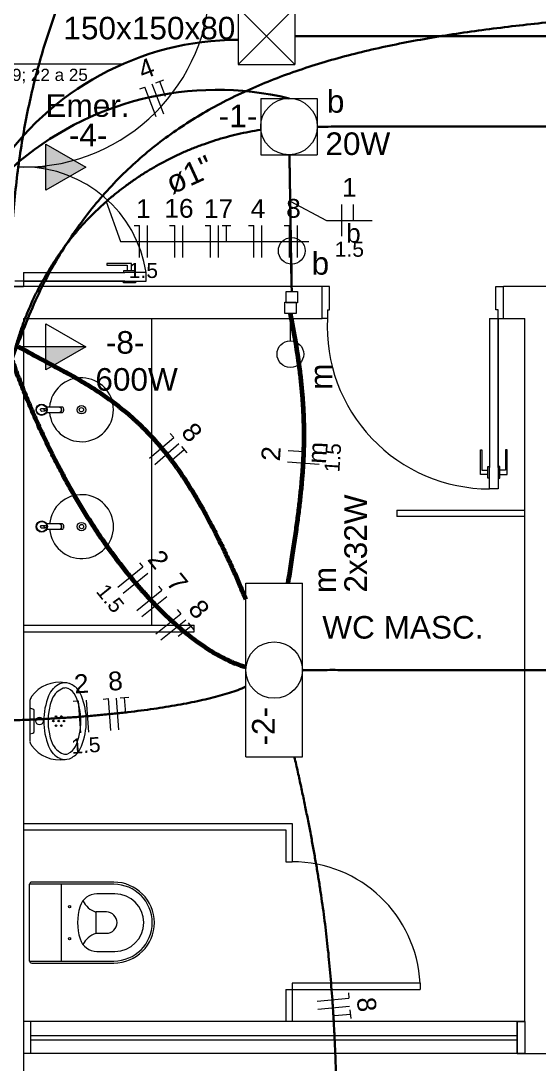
# Model space of a CAD drawing. Header units: millimetres. Extents: x 234.6 to 276.6, y 175.2 to 204.9.
# Drawn here: x 247.124 to 249.553, y 191.96 to 196.856 of the extents above; entities that cross this region are included whole.
import ezdxf

# ---------------------------------------------------------------- set-up
doc = ezdxf.new("R2010")
doc.units = ezdxf.units.MM
doc.header["$LTSCALE"] = 3
doc.header["$MEASUREMENT"] = 0
doc.linetypes.add('DOT2', pattern=[3.175, 0, -3.175])
doc.layers.get('0').update_dxf_attribs({"color": 2})
for name, color, linetype, lineweight in [('CE-Condutos', 3, 'Continuous', 30), ('CE-Textos fios', 2, 'Continuous', 20), ('CROQUI', 1, 'Continuous', 13), ('EL-Condutos', 3, 'Continuous', 30), ('EL-Fios', 2, 'Continuous', 20), ('EL-Textos condutos', 2, 'Continuous', 20), ('EL-Textos fios', 2, 'Continuous', 20), ('EL-Textos pontos', 2, 'Continuous', 20), ('Folha_padrão', 6, 'Continuous', 60), ('P-SIMBOL', 170, 'Continuous', 20), ('TEXTO', 3, 'Continuous', 30)]:
    doc.layers.add(name, color=color, linetype=linetype, lineweight=lineweight)
doc.styles.add('Arial', font='arial.ttf')

msp = doc.modelspace()

# ---------------------------------------------------------------- hatches: boundary and pattern name
h = msp.add_hatch(color=256)
h.paths.add_polyline_path([(247.2402, 196.1755), (247.2402, 196.1597, -0.051076), (247.354, 196.1267), (247.4277, 196.1692), (247.3716, 196.2016, -0.038331)])
h.paths.add_polyline_path([(247.2402, 196.1755, 0.038331), (247.3716, 196.2016), (247.2402, 196.2775)])
h.paths.add_polyline_path([(247.2402, 196.061), (247.354, 196.1267, 0.051076), (247.2402, 196.1597)])
at = {"layer": 'P-SIMBOL', "linetype": 'Continuous'}
msp.add_hatch(color=256, dxfattribs=at).paths.add_polyline_path([(247.2402, 195.3255), (247.4277, 195.3255), (247.2402, 195.2172)])

# ---------------------------------------------------------------- linework, layer by layer
at = {"layer": 'CE-Condutos', "color": 170, "linetype": 'Continuous'}
msp.add_arc((248.1482, 195.4029), 1.3643, 90.2411, 203.5155, dxfattribs=at)
msp.add_spline([(257.4963, 196.784), (257.0641, 196.784), (256.6589, 196.784), (256.2788, 196.784), (255.9219, 196.784), (255.5863, 196.784), (255.2701, 196.784), (254.9713, 196.784), (254.6881, 196.784), (254.4186, 196.784), (254.1607, 196.784), (253.9127, 196.784), (253.6726, 196.784), (253.4384, 196.784), (253.2084, 196.784), (252.9805, 196.784), (252.7528, 196.784), (252.5235, 196.784), (252.2906, 196.784), (252.0522, 196.784), (251.8063, 196.784), (251.5512, 196.784), (251.2849, 196.784), (251.0053, 196.784), (250.7108, 196.784), (250.3992, 196.784), (250.0688, 196.784), (249.7176, 196.784), (249.3436, 196.784), (248.945, 196.784), (248.4074, 196.784)], degree=3, dxfattribs=at)
at = {"layer": 'CE-Textos fios'}
msp.add_line((247.6006, 196.6525), (246.217, 196.6525), dxfattribs=at)
at = {"layer": 'CROQUI'}
for p, q in [((247.6427, 195.7172), (247.5272, 195.7172)), ((247.6427, 195.7172), (247.5272, 195.7172)), ((247.5272, 195.7172), (247.5272, 195.7097)), ((247.5272, 195.7097), (247.6227, 195.7097)), ((247.6227, 195.7097), (247.6227, 195.6822)), ((247.6427, 195.6822), (247.6427, 195.7172)), ((247.1357, 195.6742), (247.1357, 195.6342)), ((247.1357, 195.6742), (247.6107, 195.6742)), ((247.1357, 195.6742), (247.1357, 195.6342)), ((247.1357, 195.6442), (247.1357, 195.6092)), ((247.1357, 195.6442), (247.1357, 195.6092)), ((247.6607, 195.6822), (247.6052, 195.6822)), ((247.6052, 195.6822), (247.6052, 195.6747)), ((247.7107, 195.6742), (247.6107, 195.6742)), ((247.6607, 195.6747), (247.6607, 195.6822)), ((247.7107, 195.6342), (247.7107, 195.6742)), ((247.1357, 195.6092), (246.9857, 195.6092)), ((246.9857, 195.6092), (247.1357, 195.6092)), ((247.1357, 195.6092), (246.9857, 195.6092)), ((247.1357, 195.6092), (246.9857, 195.6092)), ((246.9857, 195.6092), (247.1357, 195.6092)), ((247.1357, 195.6342), (247.0957, 195.6342)), ((247.1357, 195.6342), (247.1357, 195.6092)), ((247.1357, 195.6342), (247.7107, 195.6342)), ((247.6107, 195.6342), (247.1357, 195.6342)), ((247.1357, 195.6342), (247.7107, 195.6342)), ((248.5357, 195.6092), (247.1357, 195.6092)), ((247.6052, 195.6267), (247.6052, 195.6342)), ((247.6607, 195.6267), (247.6052, 195.6267)), ((247.6607, 195.6342), (247.6607, 195.6267)), ((248.5357, 195.4592), (248.5357, 195.6092)), ((248.5707, 195.6092), (248.5357, 195.6092)), ((248.5707, 195.4992), (248.5707, 195.6092)), ((249.3507, 195.4992), (249.3507, 195.6092)), ((249.3507, 195.6092), (249.3857, 195.6092)), ((249.7357, 195.6092), (249.3857, 195.6092)), ((249.3857, 195.4592), (249.3857, 195.6092)), ((248.5607, 195.4992), (248.5707, 195.4992)), ((248.5607, 195.4992), (248.5607, 195.4592)), ((249.3607, 195.4992), (249.3507, 195.4992)), ((249.3607, 195.4592), (249.3607, 195.4992)), ((247.1357, 195.4592), (247.1357, 192.1592)), ((247.1357, 195.4592), (248.5357, 195.4592)), ((247.7357, 195.4592), (247.7357, 194.0192)), ((248.5607, 195.4592), (248.5357, 195.4592)), ((249.3207, 195.4592), (249.3207, 194.7592)), ((249.3207, 195.4592), (249.3857, 195.4592)), ((249.3607, 195.4592), (249.3607, 194.6592)), ((249.3607, 194.7592), (249.3607, 195.4592)), ((249.3607, 195.4592), (249.3607, 194.6592)), ((249.3857, 195.4592), (249.4857, 195.4592)), ((249.4857, 192.1592), (249.4857, 195.4592)), ((247.2157, 195.0317), (247.2162, 195.0332)), ((247.2157, 195.0307), (247.2157, 195.0317)), ((247.2157, 195.0307), (247.2157, 195.0292)), ((247.2157, 195.0292), (247.2162, 195.0282)), ((247.2162, 195.0332), (247.2167, 195.0342)), ((247.2162, 195.0282), (247.2167, 195.0267)), ((247.2167, 195.0342), (247.2177, 195.0352)), ((247.2167, 195.0267), (247.2177, 195.0257)), ((247.2177, 195.0352), (247.2187, 195.0362)), ((247.2177, 195.0257), (247.2187, 195.0252)), ((247.2187, 195.0362), (247.2202, 195.0362)), ((247.2187, 195.0252), (247.2202, 195.0247)), ((247.2202, 195.0362), (247.2222, 195.0367)), ((247.2202, 195.0247), (247.2222, 195.0247)), ((247.2222, 195.0367), (247.2372, 195.0362)), ((247.2222, 195.0247), (247.2372, 195.0252)), ((247.3107, 195.0432), (247.2447, 195.0432)), ((247.2447, 195.0182), (247.3107, 195.0182)), ((247.3047, 195.0432), (247.3007, 195.0432)), ((247.3007, 195.0182), (247.3047, 195.0182)), ((247.3047, 195.0432), (247.3072, 195.0422)), ((247.3187, 195.0432), (247.3047, 195.0432)), ((247.3047, 195.0182), (247.3072, 195.0187)), ((247.3047, 195.0182), (247.3187, 195.0182)), ((247.3072, 195.0422), (247.3092, 195.0417)), ((247.3072, 195.0187), (247.3092, 195.0197)), ((247.3092, 195.0422), (247.3077, 195.0432)), ((247.3092, 195.0187), (247.3077, 195.0182)), ((247.3107, 195.0412), (247.3092, 195.0422)), ((247.3092, 195.0417), (247.3112, 195.0397)), ((247.3092, 195.0197), (247.3112, 195.0217)), ((247.3107, 195.0202), (247.3092, 195.0187)), ((247.3122, 195.0387), (247.3107, 195.0412)), ((247.3122, 195.0222), (247.3107, 195.0202)), ((247.3112, 195.0397), (247.3122, 195.0377)), ((247.3112, 195.0217), (247.3122, 195.0237)), ((247.3132, 195.0367), (247.3122, 195.0387)), ((247.3122, 195.0377), (247.3132, 195.0352)), ((247.3122, 195.0237), (247.3132, 195.0262)), ((247.3132, 195.0242), (247.3122, 195.0222)), ((247.3142, 195.0347), (247.3132, 195.0367)), ((247.3132, 195.0352), (247.3137, 195.0322)), ((247.3132, 195.0262), (247.3137, 195.0292)), ((247.3142, 195.0267), (247.3132, 195.0242)), ((247.3137, 195.0322), (247.3142, 195.0307)), ((247.3137, 195.0292), (247.3142, 195.0307)), ((247.3142, 195.0322), (247.3142, 195.0347)), ((247.3147, 195.0307), (247.3142, 195.0322)), ((247.3147, 195.0307), (247.3142, 195.0292)), ((247.3142, 195.0292), (247.3142, 195.0267)), ((247.3202, 195.0422), (247.3187, 195.0432)), ((247.3187, 195.0182), (247.3202, 195.0192)), ((247.3222, 195.0407), (247.3202, 195.0422)), ((247.3202, 195.0192), (247.3222, 195.0207)), ((247.3232, 195.0387), (247.3222, 195.0407)), ((247.3222, 195.0207), (247.3232, 195.0227)), ((247.3242, 195.0362), (247.3232, 195.0387)), ((247.3232, 195.0227), (247.3242, 195.0252)), ((247.3252, 195.0332), (247.3242, 195.0362)), ((247.3242, 195.0252), (247.3252, 195.0277)), ((247.3252, 195.0307), (247.3252, 195.0332)), ((247.3252, 195.0277), (247.3252, 195.0307)), ((249.2777, 194.7267), (249.2777, 194.8422)), ((249.2777, 194.8422), (249.2852, 194.8422)), ((249.2852, 194.8422), (249.2852, 194.7472)), ((249.4032, 194.8422), (249.3957, 194.8422)), ((249.3957, 194.8422), (249.3957, 194.7472)), ((249.4032, 194.7267), (249.4032, 194.8422)), ((249.3127, 194.7092), (249.3127, 194.7647)), ((249.3127, 194.7647), (249.3202, 194.7647)), ((249.3207, 194.6592), (249.3207, 194.7592)), ((249.3682, 194.7647), (249.3607, 194.7647)), ((249.3682, 194.7092), (249.3682, 194.7647)), ((249.3127, 194.7267), (249.2777, 194.7267)), ((249.2852, 194.7472), (249.3127, 194.7472)), ((249.3202, 194.7092), (249.3127, 194.7092)), ((249.3607, 194.7092), (249.3682, 194.7092)), ((249.3957, 194.7472), (249.3682, 194.7472)), ((249.3682, 194.7267), (249.4032, 194.7267)), ((249.3607, 194.6592), (249.3207, 194.6592)), ((248.8857, 194.5592), (249.3857, 194.5592)), ((248.8857, 194.5592), (248.8857, 194.5292)), ((249.4857, 194.5292), (248.8857, 194.5292)), ((249.3857, 194.5592), (249.4857, 194.5592)), ((247.2157, 194.4837), (247.2162, 194.4847)), ((247.2157, 194.4822), (247.2157, 194.4837)), ((247.2157, 194.4822), (247.2157, 194.4812)), ((247.2157, 194.4812), (247.2162, 194.4797)), ((247.2162, 194.4847), (247.2172, 194.4862)), ((247.2162, 194.4797), (247.2172, 194.4782)), ((247.2172, 194.4862), (247.2182, 194.4867)), ((247.2172, 194.4782), (247.2182, 194.4777)), ((247.2182, 194.4867), (247.2192, 194.4877)), ((247.2182, 194.4777), (247.2192, 194.4767)), ((247.2192, 194.4877), (247.2207, 194.4882)), ((247.2192, 194.4767), (247.2207, 194.4762)), ((247.2207, 194.4882), (247.2227, 194.4882)), ((247.2207, 194.4762), (247.2227, 194.4762)), ((247.2227, 194.4882), (247.2372, 194.4877)), ((247.2227, 194.4762), (247.2372, 194.4767)), ((247.3112, 194.4947), (247.2447, 194.4947)), ((247.2447, 194.4697), (247.3112, 194.4697)), ((247.3052, 194.4947), (247.3012, 194.4947)), ((247.3012, 194.4697), (247.3052, 194.4697)), ((247.3052, 194.4947), (247.3077, 194.4942)), ((247.3192, 194.4947), (247.3052, 194.4947)), ((247.3052, 194.4697), (247.3077, 194.4702)), ((247.3052, 194.4697), (247.3192, 194.4697)), ((247.3077, 194.4942), (247.3097, 194.4932)), ((247.3077, 194.4702), (247.3097, 194.4712)), ((247.3097, 194.4937), (247.3082, 194.4947)), ((247.3097, 194.4707), (247.3082, 194.4697)), ((247.3112, 194.4927), (247.3097, 194.4937)), ((247.3097, 194.4932), (247.3112, 194.4912)), ((247.3097, 194.4712), (247.3112, 194.4732)), ((247.3112, 194.4717), (247.3097, 194.4707)), ((247.3127, 194.4907), (247.3112, 194.4927)), ((247.3112, 194.4912), (247.3127, 194.4892)), ((247.3112, 194.4732), (247.3127, 194.4752)), ((247.3127, 194.4737), (247.3112, 194.4717)), ((247.3137, 194.4887), (247.3127, 194.4907)), ((247.3127, 194.4892), (247.3137, 194.4867)), ((247.3127, 194.4752), (247.3137, 194.4777)), ((247.3137, 194.4757), (247.3127, 194.4737)), ((247.3142, 194.4862), (247.3137, 194.4887)), ((247.3137, 194.4867), (247.3142, 194.4837)), ((247.3137, 194.4777), (247.3142, 194.4807)), ((247.3142, 194.4782), (247.3137, 194.4757)), ((247.3147, 194.4837), (247.3142, 194.4862)), ((247.3142, 194.4837), (247.3142, 194.4822)), ((247.3142, 194.4807), (247.3142, 194.4822)), ((247.3147, 194.4807), (247.3142, 194.4782)), ((247.3147, 194.4822), (247.3147, 194.4837)), ((247.3147, 194.4822), (247.3147, 194.4807)), ((247.3207, 194.4937), (247.3192, 194.4947)), ((247.3192, 194.4697), (247.3207, 194.4707)), ((247.3222, 194.4922), (247.3207, 194.4937)), ((247.3207, 194.4707), (247.3222, 194.4722)), ((247.3237, 194.4902), (247.3222, 194.4922)), ((247.3222, 194.4722), (247.3237, 194.4742)), ((247.3247, 194.4877), (247.3237, 194.4902)), ((247.3237, 194.4742), (247.3247, 194.4767)), ((247.3257, 194.4852), (247.3247, 194.4877)), ((247.3247, 194.4767), (247.3257, 194.4792)), ((247.3257, 194.4822), (247.3257, 194.4852)), ((247.3257, 194.4792), (247.3257, 194.4822)), ((247.1357, 194.0192), (247.9357, 194.0192)), ((247.1357, 193.9892), (247.9357, 193.9892)), ((247.9357, 193.9892), (247.9357, 194.0192)), ((247.1662, 193.6662), (247.1662, 193.4732)), ((247.1802, 193.6257), (247.1662, 193.6297)), ((247.1862, 193.5202), (247.1862, 193.6187)), ((247.1662, 193.5097), (247.1802, 193.5132)), ((247.1357, 193.0892), (248.3957, 193.0892)), ((247.1357, 193.0592), (248.3657, 193.0592)), ((248.3657, 193.0592), (248.3657, 192.9092)), ((248.3957, 193.0892), (248.3957, 192.9092)), ((248.3657, 192.9092), (248.3957, 192.9092)), ((247.5597, 192.8037), (247.1647, 192.8037)), ((247.1647, 192.4437), (247.1647, 192.8037)), ((247.5597, 192.8137), (247.1747, 192.8137)), ((247.3147, 192.4437), (247.3147, 192.8037)), ((247.5647, 192.7587), (247.4802, 192.7587)), ((247.4747, 192.6737), (247.4747, 192.5737)), ((247.5247, 192.6737), (247.4747, 192.6737)), ((247.4747, 192.5737), (247.5247, 192.5737)), ((247.4802, 192.4887), (247.5647, 192.4887)), ((247.1647, 192.4437), (247.5597, 192.4437)), ((247.1747, 192.4337), (247.5597, 192.4337)), ((248.3657, 192.3092), (248.3657, 192.1592)), ((248.3657, 192.3092), (248.3957, 192.3092)), ((248.9957, 192.3392), (248.3957, 192.3392)), ((248.3957, 192.3392), (248.3957, 192.3092)), ((248.3957, 192.3092), (248.3957, 192.1592)), ((248.3957, 192.3092), (248.9957, 192.3092)), ((248.9957, 192.3392), (248.9957, 192.3092)), ((247.1357, 192.1592), (247.1357, 192.0092)), ((249.4857, 192.1592), (247.1357, 192.1592)), ((247.1707, 192.0092), (247.1707, 192.1592)), ((249.4857, 192.1592), (247.9857, 192.1592)), ((249.4857, 192.1592), (249.4507, 192.1592)), ((249.4507, 192.1592), (249.4507, 192.0092)), ((249.4507, 192.1592), (249.4857, 192.1592)), ((249.4507, 192.0092), (249.4507, 192.1592)), ((249.4857, 192.1592), (249.4857, 192.0092)), ((247.1707, 192.0942), (249.4507, 192.0942)), ((247.1707, 192.0742), (249.4507, 192.0742)), ((247.1357, 192.0092), (247.1357, 190.6092)), ((249.4857, 192.0092), (247.1357, 192.0092)), ((249.4857, 192.0092), (247.9857, 192.0092)), ((249.4507, 192.0092), (249.4857, 192.0092)), ((249.4857, 192.0092), (249.4507, 192.0092)), ((249.4857, 192.0092), (249.6357, 192.0092))]:
    msp.add_line(p, q, dxfattribs=at)
for centre, radius in [((247.2212, 195.0307), 0.0264), ((247.2212, 195.0307), 0.024), ((247.4077, 195.0307), 0.02), ((247.2377, 195.0307), 0.0054), ((247.4077, 195.0307), 0.01), ((247.2217, 194.4822), 0.0264), ((247.2217, 194.4822), 0.024), ((247.2382, 194.4822), 0.0054), ((247.4082, 194.4822), 0.02), ((247.4082, 194.4822), 0.01), ((247.2112, 193.5697), 0.0175), ((247.2887, 193.5912), 0.00375), ((247.3137, 193.5912), 0.00375), ((247.2762, 193.5697), 0.00375), ((247.2887, 193.5477), 0.00375), ((247.3012, 193.5697), 0.00375), ((247.3137, 193.5477), 0.00375), ((247.3262, 193.5697), 0.00375), ((247.3522, 192.6987), 0.005), ((247.3522, 192.5487), 0.005)]:
    msp.add_circle(centre, radius, dxfattribs=at)
for centre, radius, start, end in [((247.1357, 197.0442), 0.875, 270, 0), ((247.1357, 195.5877), 0.5815, 8.5517, 90), ((249.3207, 195.4202), 0.761, 177.062, 270), ((247.4077, 195.0307), 0.15, 184.775, 175.223), ((247.4082, 194.4822), 0.15, 184.775, 175.223), ((247.3047, 193.5917), 0.1602, 80.4847, 144.563), ((247.3497, 193.6512), 0.1028, 114.7, 135.647), ((247.3312, 193.6882), 0.0612, 71.1051, 113.652), ((247.3127, 193.6512), 0.1027, 36.8449, 67.9441), ((247.2492, 193.6407), 0.0868, 149.856, 163.081), ((247.5492, 193.5697), 0.318, 158.137, 201.863), ((247.3717, 193.6372), 0.1286, 138.107, 156.63), ((247.3607, 193.6317), 0.0999, 112.648, 155.266), ((247.3312, 193.6907), 0.0343, 66.8507, 105.686), ((247.3147, 193.6557), 0.0732, 26.7763, 65.5258), ((247.1097, 193.5697), 0.295, 336.203, 23.7968), ((247.2867, 193.6377), 0.1315, 22.2018, 34.6224), ((247.1127, 193.5697), 0.318, 338.217, 21.783), ((247.5462, 193.5697), 0.295, 159.4, 200.6), ((247.1787, 193.6187), 0.0075, 0, 75.9638), ((247.1787, 193.5202), 0.0075, 284.036, 0), ((247.2492, 193.4982), 0.0868, 196.919, 210.144), ((247.3047, 193.5477), 0.1602, 215.437, 279.515), ((247.3717, 193.5022), 0.1286, 203.37, 221.893), ((247.3607, 193.5077), 0.0999, 204.734, 247.352), ((247.3147, 193.4837), 0.0732, 294.474, 333.224), ((247.2867, 193.5012), 0.1315, 325.378, 337.798), ((247.3497, 193.4882), 0.1028, 224.353, 245.3), ((247.3312, 193.4507), 0.0612, 246.348, 288.895), ((247.3312, 193.4482), 0.0343, 254.314, 293.149), ((247.3127, 193.4882), 0.1027, 292.056, 323.155), ((248.3957, 192.3092), 0.6, 2.8624, 90), ((247.1747, 192.8037), 0.01, 90, 180), ((247.5597, 192.6237), 0.19, 270, 90), ((247.5597, 192.6237), 0.18, 270, 90), ((247.4802, 192.6762), 0.0825, 90, 163.035), ((247.5647, 192.6237), 0.135, 270, 90), ((247.6522, 192.6237), 0.2624, 163.035, 196.965), ((247.5097, 192.7742), 0.1066, 206.939, 250.965), ((247.5247, 192.6237), 0.05, 270, 90), ((247.5097, 192.4727), 0.1066, 109.035, 153.061), ((247.4802, 192.5712), 0.0825, 196.965, 270), ((247.1747, 192.4437), 0.01, 180, 270)]:
    msp.add_arc(centre, radius, start, end, dxfattribs=at)
at = {"layer": 'EL-Condutos', "color": 6, "linetype": 'DOT2', "ltscale": 0.05}
msp.add_line((246.9857, 193.1592), (247.1357, 193.1592), dxfattribs=at)
at = {"layer": 'EL-Condutos', "color": 3, "linetype": 'Continuous'}
msp.add_arc((248.0427, 195.0878), 1.4441, 76.4621, 131.5057, dxfattribs=at)
for points in [[(254.8529, 199.1243), (254.6101, 198.7728), (254.3549, 198.4626), (254.0883, 198.1909), (253.8118, 197.9548), (253.5263, 197.7517), (253.2333, 197.5787), (252.9339, 197.4332), (252.6293, 197.3122), (252.3208, 197.213), (252.0095, 197.133), (251.6967, 197.0692), (251.3835, 197.0189), (251.0713, 196.9793), (250.7612, 196.9478), (250.4545, 196.9214), (250.1523, 196.8974), (249.8559, 196.8731), (249.5665, 196.8456), (249.2853, 196.8122), (249.0135, 196.7702), (248.7524, 196.7167), (248.5032, 196.6489), (248.267, 196.5642), (248.0451, 196.4597), (247.8388, 196.3327), (247.6492, 196.1803), (247.4775, 195.9998), (247.325, 195.7885), (247.1929, 195.5435), (247.0824, 195.2621)], [(247.0824, 195.2621), (247.0981, 195.3227), (247.116, 195.3818), (247.136, 195.4394), (247.1581, 195.4953), (247.1821, 195.5497), (247.208, 195.6024), (247.2359, 195.6535), (247.2655, 195.703), (247.2968, 195.7508), (247.3298, 195.797), (247.3644, 195.8414), (247.4006, 195.8842), (247.4383, 195.9252), (247.4774, 195.9645), (247.5178, 196.002), (247.5596, 196.0378), (247.6027, 196.0718), (247.6469, 196.104), (247.6922, 196.1344), (247.7386, 196.1629), (247.786, 196.1896), (247.8343, 196.2145), (247.8836, 196.2375), (247.9336, 196.2586), (247.9844, 196.2777), (248.0359, 196.295), (248.088, 196.3103), (248.1407, 196.3237), (248.1939, 196.3351), (248.2476, 196.3446)]]:
    msp.add_spline(points, degree=3, dxfattribs=at)
for points, knots in [([(247.0763, 195.4107), (247.0752, 195.4637), (247.073, 195.568), (247.0755, 195.7217), (247.0821, 195.87), (247.0932, 196.0131), (247.1085, 196.1511), (247.1279, 196.2844), (247.1513, 196.4132), (247.1786, 196.5376), (247.2096, 196.6579), (247.2442, 196.7744), (247.2824, 196.8871), (247.3239, 196.9964), (247.3687, 197.1025), (247.4166, 197.2055), (247.4675, 197.3058), (247.5213, 197.4035), (247.5778, 197.4989), (247.637, 197.5921), (247.6987, 197.6834), (247.7628, 197.7731), (247.8292, 197.8612), (247.8977, 197.9482), (247.9682, 198.0341), (248.0406, 198.1193), (248.1148, 198.2039), (248.1906, 198.2881), (248.268, 198.3722), (248.3469, 198.4563), (248.4273, 198.5422), (248.4832, 198.5983), (248.512, 198.6267)], [0, 0, 0, 0, 0.159246, 0.312835, 0.461124, 0.604474, 0.743249, 0.877812, 1.008529, 1.135759, 1.259861, 1.381184, 1.500073, 1.616859, 1.731863, 1.845389, 1.957729, 2.069154, 2.179919, 2.29026, 2.400394, 2.51052, 2.620817, 2.73145, 2.842566, 2.954298, 3.066766, 3.180078, 3.294334, 3.409624, 3.526033, 3.647326, 3.647326, 3.647326, 3.647326]), ([(250.7382, 196.3592), (250.7037, 196.3592), (250.6366, 196.3592), (250.5387, 196.3592), (250.4465, 196.3592), (250.3595, 196.3592), (250.2774, 196.3592), (250.1997, 196.3592), (250.1259, 196.3592), (250.0557, 196.3592), (249.9886, 196.3592), (249.924, 196.3592), (249.8617, 196.3592), (249.8012, 196.3592), (249.742, 196.3592), (249.6836, 196.3592), (249.6257, 196.3592), (249.5678, 196.3592), (249.5095, 196.3592), (249.4502, 196.3592), (249.3897, 196.3592), (249.3274, 196.3592), (249.2629, 196.3592), (249.1957, 196.3592), (249.1255, 196.3592), (249.0517, 196.3592), (248.974, 196.3592), (248.8919, 196.3592), (248.8049, 196.3592), (248.7127, 196.3592), (248.6148, 196.3594), (248.5477, 196.3589), (248.5132, 196.3586)], [0.11407, 0.11407, 0.11407, 0.11407, 0.217612, 0.315439, 0.407541, 0.49436, 0.576335, 0.653908, 0.727517, 0.797604, 0.864609, 0.928972, 0.991133, 1.051534, 1.110613, 1.168812, 1.22657, 1.284328, 1.342527, 1.401606, 1.462007, 1.524168, 1.588531, 1.655536, 1.725623, 1.799232, 1.876805, 1.95878, 2.045599, 2.137701, 2.235528, 2.339075, 2.339075, 2.339075, 2.339075]), ([(248.3829, 196.2267), (248.3829, 196.221), (248.3831, 196.2097), (248.3834, 196.1929), (248.3836, 196.1767), (248.3839, 196.161), (248.3841, 196.1458), (248.3843, 196.1311), (248.3846, 196.1169), (248.3848, 196.1031), (248.385, 196.0896), (248.3852, 196.0765), (248.3854, 196.0638), (248.3856, 196.0513), (248.3858, 196.0391), (248.386, 196.0271), (248.3862, 196.0152), (248.3864, 196.0036), (248.3865, 195.9921), (248.3867, 195.9806), (248.3869, 195.9692), (248.3871, 195.9579), (248.3873, 195.9465), (248.3874, 195.9352), (248.3876, 195.9237), (248.3878, 195.9121), (248.388, 195.9005), (248.3882, 195.8886), (248.3884, 195.8765), (248.3886, 195.8643), (248.3901, 195.7673), (248.3918, 195.6744), (248.3934, 195.5857)], [0.1302789, 0.1302789, 0.1302789, 0.1302789, 0.1475003, 0.1643026, 0.1805264, 0.196204, 0.2113678, 0.2260501, 0.2402832, 0.2540996, 0.2675315, 0.2806113, 0.2933714, 0.3058442, 0.3180619, 0.3300569, 0.3418617, 0.3535085, 0.3650296, 0.3764576, 0.3878246, 0.399163, 0.4105053, 0.4218838, 0.4333307, 0.4448785, 0.4565595, 0.4684061, 0.4804506, 0.4927254, 0.5052629, 0.7713834, 0.7713834, 0.7713834, 0.7713834]), ([(248.4432, 193.8081), (248.478, 193.8087), (248.5456, 193.8095), (248.644, 193.8092), (248.7366, 193.8093), (248.8239, 193.8092), (248.9064, 193.8092), (248.9844, 193.8092), (249.0585, 193.8092), (249.129, 193.8092), (249.1964, 193.8092), (249.2612, 193.8092), (249.3237, 193.8092), (249.3845, 193.8092), (249.444, 193.8092), (249.5026, 193.8092), (249.5607, 193.8092), (249.6188, 193.8092), (249.6774, 193.8092), (249.7369, 193.8092), (249.7977, 193.8092), (249.8602, 193.8092), (249.925, 193.8092), (249.9924, 193.8092), (250.0629, 193.8092), (250.137, 193.8092), (250.215, 193.8092), (250.2975, 193.8092), (250.3848, 193.8092), (250.4774, 193.8092), (250.5758, 193.8092), (250.6434, 193.8092), (250.6782, 193.8092)], [0.150734, 0.150734, 0.150734, 0.150734, 0.255234, 0.353453, 0.445926, 0.533093, 0.615398, 0.693281, 0.767187, 0.837555, 0.904829, 0.969451, 1.031862, 1.092504, 1.151821, 1.210253, 1.268244, 1.326234, 1.384667, 1.443983, 1.504626, 1.567037, 1.631659, 1.698933, 1.769301, 1.843206, 1.92109, 2.003395, 2.090562, 2.183034, 2.281254, 2.385744, 2.385744, 2.385744, 2.385744]), ([(246.2405, 193.5992), (246.3005, 193.5932), (246.3817, 193.585), (246.4848, 193.5792), (246.5498, 193.576), (246.6159, 193.5735), (246.6829, 193.5717), (246.7506, 193.5704), (246.819, 193.5698), (246.8877, 193.5698), (246.9568, 193.5704), (247.0259, 193.5717), (247.0949, 193.5736), (247.1637, 193.5761), (247.2322, 193.5792), (247.3, 193.583), (247.3672, 193.5874), (247.4334, 193.5924), (247.4986, 193.5981), (247.5627, 193.6043), (247.6253, 193.6112), (247.6864, 193.6187), (247.7458, 193.6269), (247.8034, 193.6357), (247.8589, 193.6451), (247.9122, 193.6551), (247.9632, 193.6657), (248.0117, 193.677), (248.0576, 193.6889), (248.1005, 193.7016), (248.1412, 193.7142), (248.1662, 193.7254), (248.1782, 193.7315)], [0, 0, 0, 0, 0.180719, 0.244663, 0.309808, 0.376, 0.443082, 0.510897, 0.579289, 0.648099, 0.717172, 0.786349, 0.855472, 0.924386, 0.992932, 1.060954, 1.128295, 1.194801, 1.260315, 1.324683, 1.387751, 1.449368, 1.509382, 1.567644, 1.624008, 1.67833, 1.730469, 1.78029, 1.827662, 1.872466, 1.914588, 1.955159, 1.955159, 1.955159, 1.955159]), ([(248.4055, 193.4012), (248.4113, 193.3775), (248.4224, 193.3306), (248.4372, 193.261), (248.4516, 193.1932), (248.4651, 193.127), (248.4779, 193.0623), (248.4899, 192.9988), (248.5012, 192.9363), (248.5118, 192.8746), (248.5218, 192.8136), (248.531, 192.753), (248.5397, 192.6926), (248.5477, 192.6323), (248.5551, 192.5719), (248.562, 192.5111), (248.5682, 192.4498), (248.574, 192.3877), (248.5792, 192.3247), (248.584, 192.2606), (248.5882, 192.1952), (248.5921, 192.1283), (248.5954, 192.0597), (248.5984, 191.9891), (248.601, 191.9165), (248.6031, 191.8416), (248.605, 191.7642), (248.6065, 191.6841), (248.6077, 191.6011), (248.6086, 191.5151), (248.6092, 191.4258), (248.6094, 191.3651), (248.6096, 191.3342)], [0.419007, 0.419007, 0.419007, 0.419007, 0.49235, 0.563482, 0.632681, 0.700144, 0.766069, 0.830656, 0.894103, 0.956611, 1.018381, 1.079613, 1.14051, 1.201272, 1.262103, 1.323205, 1.384779, 1.447029, 1.510156, 1.574361, 1.639846, 1.706812, 1.775459, 1.845987, 1.918594, 1.99348, 2.070843, 2.15088, 2.23379, 2.319767, 2.40901, 2.501715, 2.501715, 2.501715, 2.501715])]:
    msp.add_open_spline(points, degree=3, knots=knots, dxfattribs=at)
at = {"layer": 'EL-Fios'}
for p, q in [((247.7563, 196.5643), (247.7937, 196.5785)), ((247.8016, 196.5013), (247.775, 196.5714)), ((247.6815, 196.5359), (247.7049, 196.5447)), ((247.7582, 196.4046), (247.7049, 196.5447)), ((247.7933, 196.4179), (247.7399, 196.5581)), ((248.6284, 195.8445), (248.6284, 195.9945)), ((248.6825, 195.9195), (248.6825, 195.9945)), ((247.6544, 195.8951), (247.6794, 195.8951)), ((247.6794, 195.7451), (247.6794, 195.8951)), ((247.7169, 195.7451), (247.7169, 195.8951)), ((247.821, 195.8951), (247.846, 195.8951)), ((247.846, 195.7451), (247.846, 195.8951)), ((247.8835, 195.7451), (247.8835, 195.8951)), ((247.9876, 195.8951), (248.0126, 195.8951)), ((248.0126, 195.7451), (248.0126, 195.8951)), ((248.0501, 195.7451), (248.0501, 195.8951)), ((248.0676, 195.8951), (248.1076, 195.8951)), ((248.0876, 195.8201), (248.0876, 195.8951)), ((248.1916, 195.8951), (248.2166, 195.8951)), ((248.2166, 195.7451), (248.2166, 195.8951)), ((248.2541, 195.7451), (248.2541, 195.8951)), ((248.3582, 195.8951), (248.3832, 195.8951)), ((248.3832, 195.7451), (248.3832, 195.8951)), ((248.4207, 195.7451), (248.4207, 195.8951)), ((247.8241, 194.9196), (247.8404, 194.9006)), ((247.7267, 194.8028), (247.8404, 194.9006)), ((247.7512, 194.7744), (247.8649, 194.8722)), ((247.8763, 194.8589), (247.9024, 194.8286)), ((247.8325, 194.7949), (247.8893, 194.8438)), ((248.4513, 194.8331), (248.3765, 194.8379)), ((248.5227, 194.7744), (248.373, 194.784)), ((247.579, 194.1986), (247.6957, 194.2928)), ((247.68, 194.3123), (247.6957, 194.2928)), ((247.6026, 194.1694), (247.7193, 194.2637)), ((247.6677, 194.0889), (247.7843, 194.1832)), ((247.7686, 194.2026), (247.7843, 194.1832)), ((247.6912, 194.0598), (247.8079, 194.154)), ((247.7563, 193.9793), (247.8729, 194.0736)), ((247.8572, 194.093), (247.8729, 194.0736)), ((247.7798, 193.9501), (247.8965, 194.0444)), ((247.9075, 194.0308), (247.9326, 193.9997)), ((247.8617, 193.9681), (247.9201, 194.0152)), ((247.59, 193.6789), (247.6299, 193.6818)), ((247.6154, 193.6056), (247.6099, 193.6804)), ((247.3696, 193.6629), (247.3945, 193.6647)), ((247.4054, 193.5151), (247.3945, 193.6647)), ((247.4428, 193.5178), (247.4319, 193.6674)), ((247.5102, 193.6731), (247.5351, 193.6749)), ((247.546, 193.5253), (247.5351, 193.6749)), ((247.5834, 193.528), (247.5725, 193.6777)), ((248.512, 192.2545), (248.6613, 192.2692)), ((248.6588, 192.2941), (248.6613, 192.2692)), ((248.5156, 192.2172), (248.6649, 192.2319)), ((248.6666, 192.2144), (248.6705, 192.1746)), ((248.5939, 192.1872), (248.6686, 192.1945))]:
    msp.add_line(p, q, dxfattribs=at)
at = {"layer": 'EL-Textos fios'}
for p, q in [((247.5238, 196.0073), (247.5916, 195.8201)), ((248.3863, 196.0097), (248.5571, 195.9194)), ((248.5571, 195.9194), (248.7704, 195.9194)), ((247.5916, 195.8201), (248.4735, 195.8201))]:
    msp.add_line(p, q, dxfattribs=at)
at = {"layer": 'Folha_padrão', "color": 3, "linetype": 'Continuous'}
for points, knots in [([(248.3768, 194.2172), (248.3794, 194.2324), (248.3843, 194.2622), (248.3911, 194.3062), (248.3977, 194.3486), (248.4039, 194.3896), (248.4097, 194.4293), (248.4152, 194.4678), (248.4203, 194.5051), (248.425, 194.5415), (248.4294, 194.5768), (248.4333, 194.6113), (248.4369, 194.645), (248.4402, 194.6779), (248.443, 194.7103), (248.4454, 194.7421), (248.4475, 194.7734), (248.4492, 194.8044), (248.4504, 194.8351), (248.4513, 194.8656), (248.4517, 194.8959), (248.4517, 194.9262), (248.4513, 194.9566), (248.4505, 194.9871), (248.4493, 195.0178), (248.4476, 195.0488), (248.4455, 195.0802), (248.443, 195.1121), (248.44, 195.1445), (248.4366, 195.1775), (248.4238, 195.2911), (248.4043, 195.3925), (248.387, 195.4827)], [0.420926, 0.420926, 0.420926, 0.420926, 0.467161, 0.511533, 0.554401, 0.595847, 0.635955, 0.674808, 0.71249, 0.749085, 0.784678, 0.819353, 0.853197, 0.886295, 0.918733, 0.950599, 0.981981, 1.012965, 1.043641, 1.074098, 1.104425, 1.134712, 1.165048, 1.195524, 1.226229, 1.257253, 1.288686, 1.320618, 1.353136, 1.38633, 1.420289, 1.695832, 1.695832, 1.695832, 1.695832]), ([(248.1782, 194.1397), (248.1694, 194.1621), (248.152, 194.2049), (248.1246, 194.2667), (248.0983, 194.325), (248.0721, 194.3807), (248.0461, 194.434), (248.0202, 194.485), (247.9944, 194.5337), (247.9686, 194.5803), (247.9427, 194.6248), (247.9167, 194.6673), (247.8905, 194.7079), (247.864, 194.7467), (247.8373, 194.7838), (247.8101, 194.8192), (247.7825, 194.8531), (247.7544, 194.8856), (247.7257, 194.9167), (247.6964, 194.9465), (247.6664, 194.9752), (247.6357, 195.0027), (247.6041, 195.0292), (247.5717, 195.0548), (247.5383, 195.0796), (247.504, 195.1036), (247.4685, 195.127), (247.432, 195.1498), (247.3943, 195.1722), (247.3553, 195.1942), (247.2608, 195.2445), (247.1798, 195.2886), (247.1122, 195.3255)], [0.353729, 0.353729, 0.353729, 0.353729, 0.426019, 0.492454, 0.556381, 0.61792, 0.677187, 0.734305, 0.789398, 0.842591, 0.894014, 0.943799, 0.99208, 1.038996, 1.084686, 1.129295, 1.172967, 1.21585, 1.258093, 1.299844, 1.341254, 1.38247, 1.423639, 1.464905, 1.50641, 1.548292, 1.590683, 1.633714, 1.677511, 1.722193, 1.767878, 1.99885, 1.99885, 1.99885, 1.99885])]:
    msp.add_open_spline(points, degree=3, knots=knots, dxfattribs=at)
msp.add_spline([(247.0824, 195.2621), (247.1136, 195.1785), (247.1458, 195.0972), (247.1789, 195.0182), (247.213, 194.9417), (247.2479, 194.8675), (247.2835, 194.7957), (247.3198, 194.7263), (247.3568, 194.6594), (247.3942, 194.5948), (247.4322, 194.5327), (247.4705, 194.4731), (247.5092, 194.4159), (247.5481, 194.3613), (247.5871, 194.3091), (247.6263, 194.2594), (247.6655, 194.2122), (247.7047, 194.1676), (247.7438, 194.1255), (247.7827, 194.0859), (247.8213, 194.0489), (247.8596, 194.0145), (247.8976, 193.9827), (247.935, 193.9535), (247.9719, 193.927), (248.0082, 193.903), (248.0438, 193.8817), (248.0787, 193.863), (248.1127, 193.8471), (248.1459, 193.8337), (248.178, 193.8231)], degree=3, dxfattribs=at)
at = {"layer": 'P-SIMBOL'}
for p, q in [((248.1424, 196.9165), (248.1424, 196.6515)), ((248.1424, 196.9165), (248.4074, 196.6515)), ((248.4074, 196.9165), (248.1424, 196.6515)), ((248.4074, 196.9165), (248.4074, 196.6515)), ((248.1424, 196.6515), (248.4074, 196.6515)), ((248.2482, 196.4917), (248.5132, 196.4917)), ((248.2482, 196.4917), (248.2482, 196.2267)), ((248.5132, 196.4917), (248.5132, 196.2267)), ((247.2402, 196.2775), (247.4277, 196.1692)), ((247.2402, 196.061), (247.2402, 196.2775)), ((248.2482, 196.2267), (248.5132, 196.2267)), ((247.2402, 196.1692), (247.1122, 196.1692)), ((247.4277, 196.1692), (247.2402, 196.061)), ((248.3934, 195.7142), (248.3934, 195.5857)), ((248.3669, 195.5857), (248.4199, 195.5857)), ((248.3669, 195.5327), (248.3669, 195.5857)), ((248.4199, 195.5857), (248.4199, 195.5327)), ((248.3605, 195.5357), (248.4135, 195.5357)), ((248.3605, 195.4827), (248.3605, 195.5357)), ((248.4199, 195.5327), (248.3669, 195.5327)), ((248.4135, 195.5357), (248.4135, 195.4827)), ((248.4135, 195.4827), (248.3605, 195.4827)), ((248.387, 195.3542), (248.387, 195.4827)), ((247.2402, 195.4337), (247.4277, 195.3255)), ((247.2402, 195.2172), (247.2402, 195.4337)), ((247.2402, 195.3255), (247.1122, 195.3255)), ((247.4277, 195.3255), (247.2402, 195.3255)), ((247.4277, 195.3255), (247.2402, 195.2172)), ((248.1782, 193.4012), (248.1782, 194.2172)), ((248.1782, 194.2172), (248.4432, 194.2172)), ((248.4432, 193.4012), (248.4432, 194.2172)), ((248.1782, 193.4012), (248.4432, 193.4012))]:
    msp.add_line(p, q, dxfattribs=at)
for centre, radius in [((248.3807, 196.3592), 0.1325), ((248.3934, 195.7767), 0.0625), ((248.387, 195.2917), 0.0625), ((248.3107, 193.8092), 0.1325)]:
    msp.add_circle(centre, radius, dxfattribs=at)

# ---------------------------------------------------------------- texts
at = {"layer": 'CE-Textos fios', "insert": (246.2475, 196.563), "char_height": 0.057186, "width": 2.333189, "attachment_point": 7, "line_spacing_factor": 0.798, "style": 'Arial'}
msp.add_mtext('TE 1 a 6; 9 a 12; 16 a 19; 22 a 25', dxfattribs=at)
at = {"layer": 'EL-Textos condutos', "insert": (247.9367, 196.084), "char_height": 0.1059, "width": 0.38124, "attachment_point": 8, "rotation": 24.5627, "line_spacing_factor": 0.798, "style": 'Arial'}
msp.add_mtext('ø1"', dxfattribs=at)
at = {"layer": 'EL-Textos fios', "attachment_point": 8, "line_spacing_factor": 0.798, "style": 'Arial'}
for s, insert, char_height, width, rotation in [('4', (247.7272, 196.5911), 0.0882, 0.1059, 20.8278), ('8', (247.8918, 194.8952), 0.0882, 0.1059, 310.6978), ('m', (248.5571, 194.8261), 0.0882, 0.1059, 86.3276), ('1.5', (248.622, 194.8032), 0.0706, 0.25416, 86.3276), ('2', (248.3401, 194.8216), 0.0882, 0.1059, 86.3276), ('2', (247.7349, 194.3005), 0.0882, 0.1059, 308.9446), ('7', (247.8234, 194.191), 0.0882, 0.1059, 308.9446), ('1.5', (247.5153, 194.1229), 0.0706, 0.25416, 308.9446), ('8', (247.9239, 194.0665), 0.0882, 0.1059, 308.9446), ('2', (247.4106, 193.7013), 0.0882, 0.1059, 4.1654), ('8', (247.5701, 193.7128), 0.0882, 0.1059, 4.1654), ('1.5', (247.431, 193.4195), 0.0706, 0.25416, 4.1654), ('8', (248.7002, 192.2351), 0.0882, 0.1059, 275.6099)]:
    msp.add_mtext(s, dxfattribs=dict(at, insert=insert, char_height=char_height, width=width, rotation=rotation))
for s, insert, char_height, width in [('1', (248.6637, 196.0299), 0.0882, 0.1059), ('1', (247.6982, 195.9304), 0.0882, 0.1059), ('16', (247.8647, 195.9304), 0.08825, 0.2118), ('17', (248.0502, 195.9304), 0.08825, 0.2118), ('4', (248.2352, 195.9304), 0.0882, 0.1059), ('8', (248.4017, 195.9304), 0.0882, 0.1059), ('b', (248.6827, 195.8134), 0.0882, 0.1059), ('1.5', (248.6637, 195.7475), 0.0706, 0.25416), ('1.5', (247.6982, 195.648), 0.0706, 0.25416)]:
    msp.add_mtext(s, dxfattribs=dict(at, insert=insert, char_height=char_height, width=width))
at = {"layer": 'EL-Textos pontos', "char_height": 0.1059, "line_spacing_factor": 0.798, "style": 'Arial'}
for s, insert, width, attachment_point in [('150x150x80', (247.7262, 196.7672), 1.2708, 8), ('b', (248.5582, 196.4232), 0.12708, 7), ('Emer.', (247.4362, 196.4036), 0.38124, 8), ('-1-', (248.0512, 196.3567), 0.38124, 7), ('-4-', (247.4391, 196.2669), 0.38124, 8), ('20W', (248.5512, 196.2247), 0.38124, 7), ('b', (248.4867, 195.6632), 0.12708, 7), ('-8-', (247.6127, 195.2922), 0.38124, 8), ('600W', (247.6662, 195.1187), 0.50832, 8)]:
    msp.add_mtext(s, dxfattribs=dict(at, insert=insert, width=width, attachment_point=attachment_point))
at = {"layer": 'EL-Textos pontos', "char_height": 0.1059, "rotation": 90.0002, "line_spacing_factor": 0.798, "style": 'Arial'}
for s, insert, width, attachment_point in [('m', (248.5838, 195.2472), 0.12708, 9), ('2x32W', (248.7473, 194.1727), 0.6354, 7), ('m', (248.6013, 194.1702), 0.12708, 7), ('-2-', (248.3133, 193.4547), 0.38124, 7)]:
    msp.add_mtext(s, dxfattribs=dict(at, insert=insert, width=width, attachment_point=attachment_point))
at = {"layer": 'TEXTO', "insert": (248.5367, 193.9552), "char_height": 0.1059, "width": 1.01664, "attachment_point": 7, "line_spacing_factor": 0.798, "style": 'Arial'}
msp.add_mtext('WC MASC.', dxfattribs=at)

doc.saveas('drawing.dxf')
